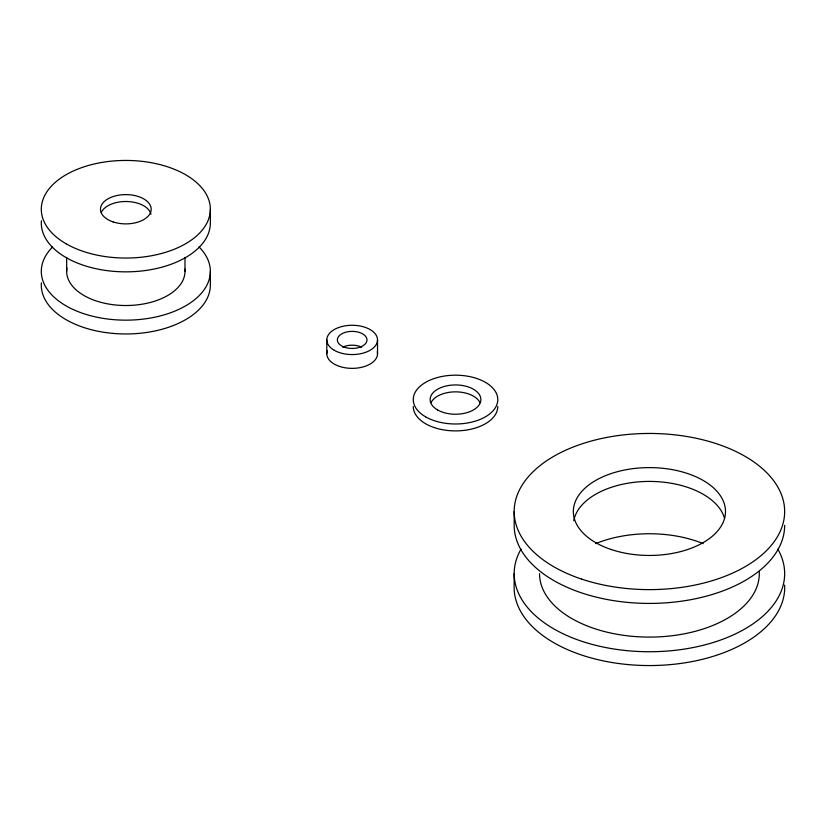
<?xml version="1.0" encoding="UTF-8"?>
<svg xmlns="http://www.w3.org/2000/svg" width="826" height="826" viewBox="0 0 826 826"><rect width="100%" height="100%" fill="white"/><g stroke="black" fill="none" stroke-linecap="round" stroke-linejoin="round"><path stroke-width="1.24" d="M514.175 573.647L514.133 587.451A135.288 78.109 0 0 0 651.487 665.549A135.288 78.109 0 0 0 784.638 585.066M514.175 511.531L514.175 525.336A135.247 78.088 0 0 0 649.412 603.424A135.247 78.088 0 0 0 784.659 525.336M377.523 339.92L377.523 353.724M326.807 339.92L326.807 353.724M210.351 209.246L210.351 223.051A84.531 48.806 0 0 1 123.828 271.837A84.531 48.806 0 0 1 41.393 220.738M210.351 271.362L210.351 285.166A84.531 48.806 0 0 1 123.828 333.952A84.531 48.806 0 0 1 41.393 282.853M184.993 257.371L184.993 271.362M66.658 257.371L66.658 271.362M377.306 351.814A25.358 14.641 0 0 1 351.339 368.355A25.358 14.641 0 0 1 327.303 350.864M342.645 347.178A14.806 8.549 0 0 1 361.695 347.178M759.228 571.293A109.889 63.447 0 0 1 651.456 637.083A109.889 63.447 0 0 1 539.533 573.647M777.813 549.114A135.247 78.088 0 0 1 649.412 651.735A135.247 78.088 0 0 1 521.02 549.114M573.76 520.752A76.075 43.923 0 0 1 647.419 481.434A76.075 43.923 0 0 1 724.557 518.46M595.691 543.611A93.018 53.7 0 0 1 703.143 543.611M497.779 406.495A42.26 24.398 0 0 1 455.518 430.893A42.26 24.398 0 0 1 413.258 406.495M431.027 402.706A25.358 14.641 0 0 1 455.518 391.854A25.358 14.641 0 0 1 480.009 402.706M184.869 269.131A59.173 34.165 0 0 1 124.86 305.517A59.173 34.165 0 0 1 66.947 268.016M199.035 246.953A84.531 48.806 0 0 1 125.831 320.158A84.531 48.806 0 0 1 52.627 246.953M101.33 212.354A25.358 14.641 0 0 1 127.483 201.534A25.358 14.641 0 0 1 150.972 214.233M334.241 350.276A25.358 14.641 0 0 0 376.666 343.709A25.358 14.641 0 0 0 345.609 325.774A25.358 14.641 0 0 0 334.241 350.276M344.762 347.323A14.806 8.549 0 0 0 366.981 339.92A14.806 8.549 0 0 0 344.762 332.517A14.806 8.549 0 0 0 344.762 347.323M611.374 549.569A76.075 43.923 0 0 0 725.496 511.531A76.075 43.923 0 0 0 611.374 473.494A76.075 43.923 0 0 0 611.374 549.569M581.793 579.16A135.247 78.088 0 0 0 784.659 511.531A135.247 78.088 0 0 0 581.793 443.913A135.247 78.088 0 0 0 581.793 579.16M437.584 409.944A25.358 14.641 0 0 0 480.009 403.377A25.358 14.641 0 0 0 448.952 385.443A25.358 14.641 0 0 0 437.584 409.944M425.638 416.841A42.26 24.398 0 0 0 496.343 405.907A42.26 24.398 0 0 0 444.584 376.016A42.26 24.398 0 0 0 425.638 416.841M66.059 243.753A84.531 48.806 0 0 0 207.481 221.874A84.531 48.806 0 0 0 103.952 162.102A84.531 48.806 0 0 0 66.059 243.753M113.152 221.926A25.358 14.641 0 0 0 151.189 209.246A25.358 14.641 0 0 0 113.152 196.567A25.358 14.641 0 0 0 113.152 221.926"/></g></svg>
